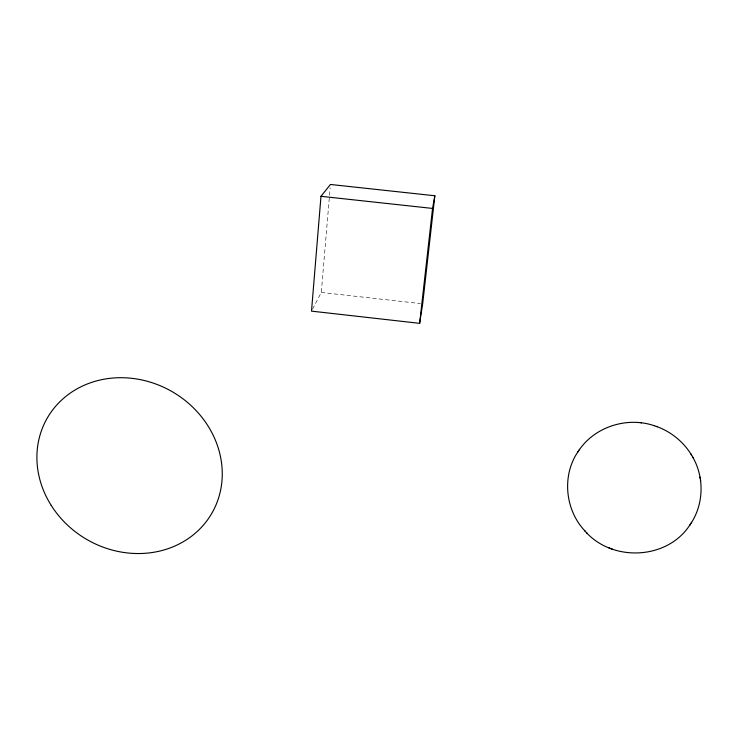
<?xml version="1.0" encoding="UTF-8"?>
<svg xmlns="http://www.w3.org/2000/svg" width="738" height="738" viewBox="0 0 738 738"><rect width="100%" height="100%" fill="white"/><g stroke="black" fill="none" stroke-linecap="round" stroke-linejoin="round"><path stroke-width="0.55" stroke-dasharray="3.69 2.77" d="M312.534 309.157L321.288 292.442L330.154 187.913M321.288 292.442L420.392 303.567"/><path stroke-width="1.11" d="M320.984 196.308L311.501 311.132L419.636 323.345L422.671 303.825L434.839 195.764L330.449 184.472L320.984 196.308L432.551 208.43L434.839 195.764M419.636 323.345L432.551 208.43M691.137 523.085C703.96 503.473 704.31 476.794 692.475 456.656M577.965 451.748C561.526 475.835 565.17 510.595 585.363 531.378M584.524 530.502C611.258 562.328 667.281 560.197 690.002 524.792M689.541 525.502L691.626 522.338M579.182 449.968C595.262 426.472 627.448 416.536 654.228 425.697M577.503 452.431L579.616 449.331M640.87 422.809L641.47 422.865M637.853 422.514L638.388 422.57M656.34 426.416C671.884 431.905 685.251 443.28 693.13 457.772M653.462 425.439L657.152 426.693M608.749 547.753L612.337 549.155M586.572 532.642L587.393 533.5M690.943 454.054L691.598 455.161M700.011 477.08L700.205 478.362M700.454 480.023L700.657 481.296M51.171 505.327A95.054 85.34 30.3 0 0 211.585 513.694A95.054 85.34 30.3 0 0 125.986 377.838A95.054 85.34 30.3 0 0 51.171 505.327"/></g></svg>
